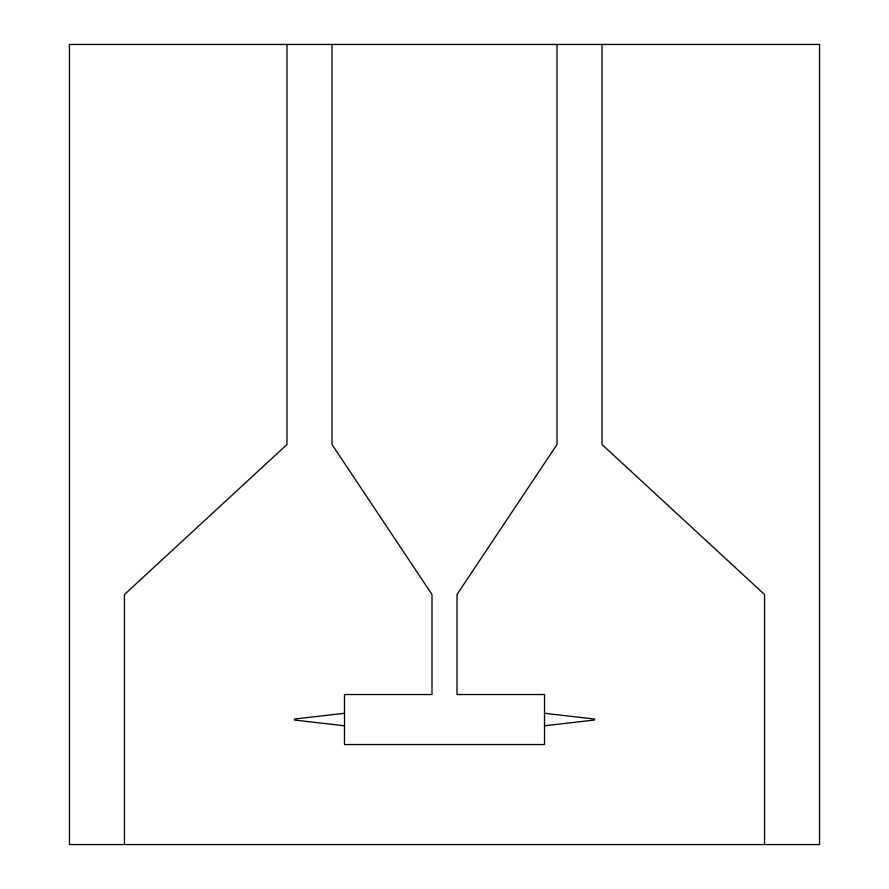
<?xml version="1.0" encoding="UTF-8"?>
<svg xmlns="http://www.w3.org/2000/svg" width="889" height="889" viewBox="0 0 889 889"><rect width="100%" height="100%" fill="white"/><g stroke="black" fill="none" stroke-linecap="round" stroke-linejoin="round"><path stroke-width="1.33" d="M344.488 713.278L294.481 719.034L294.481 720.034L344.488 725.78M544.513 725.78L594.519 720.034L594.519 719.034L544.513 713.278M764.54 844.55L764.54 594.519L602.02 444.5L602.02 44.45M557.014 44.45L557.014 444.5L457.002 594.519L457.002 694.531L544.513 694.531L544.513 744.538L344.488 744.538L344.488 694.531L431.998 694.531L431.998 594.519L331.986 444.5L331.986 44.45M286.98 44.45L286.98 444.5L124.46 594.519L124.46 844.55M819.547 44.45L69.453 44.45L69.453 844.55L819.547 844.55L819.547 44.45"/></g></svg>
